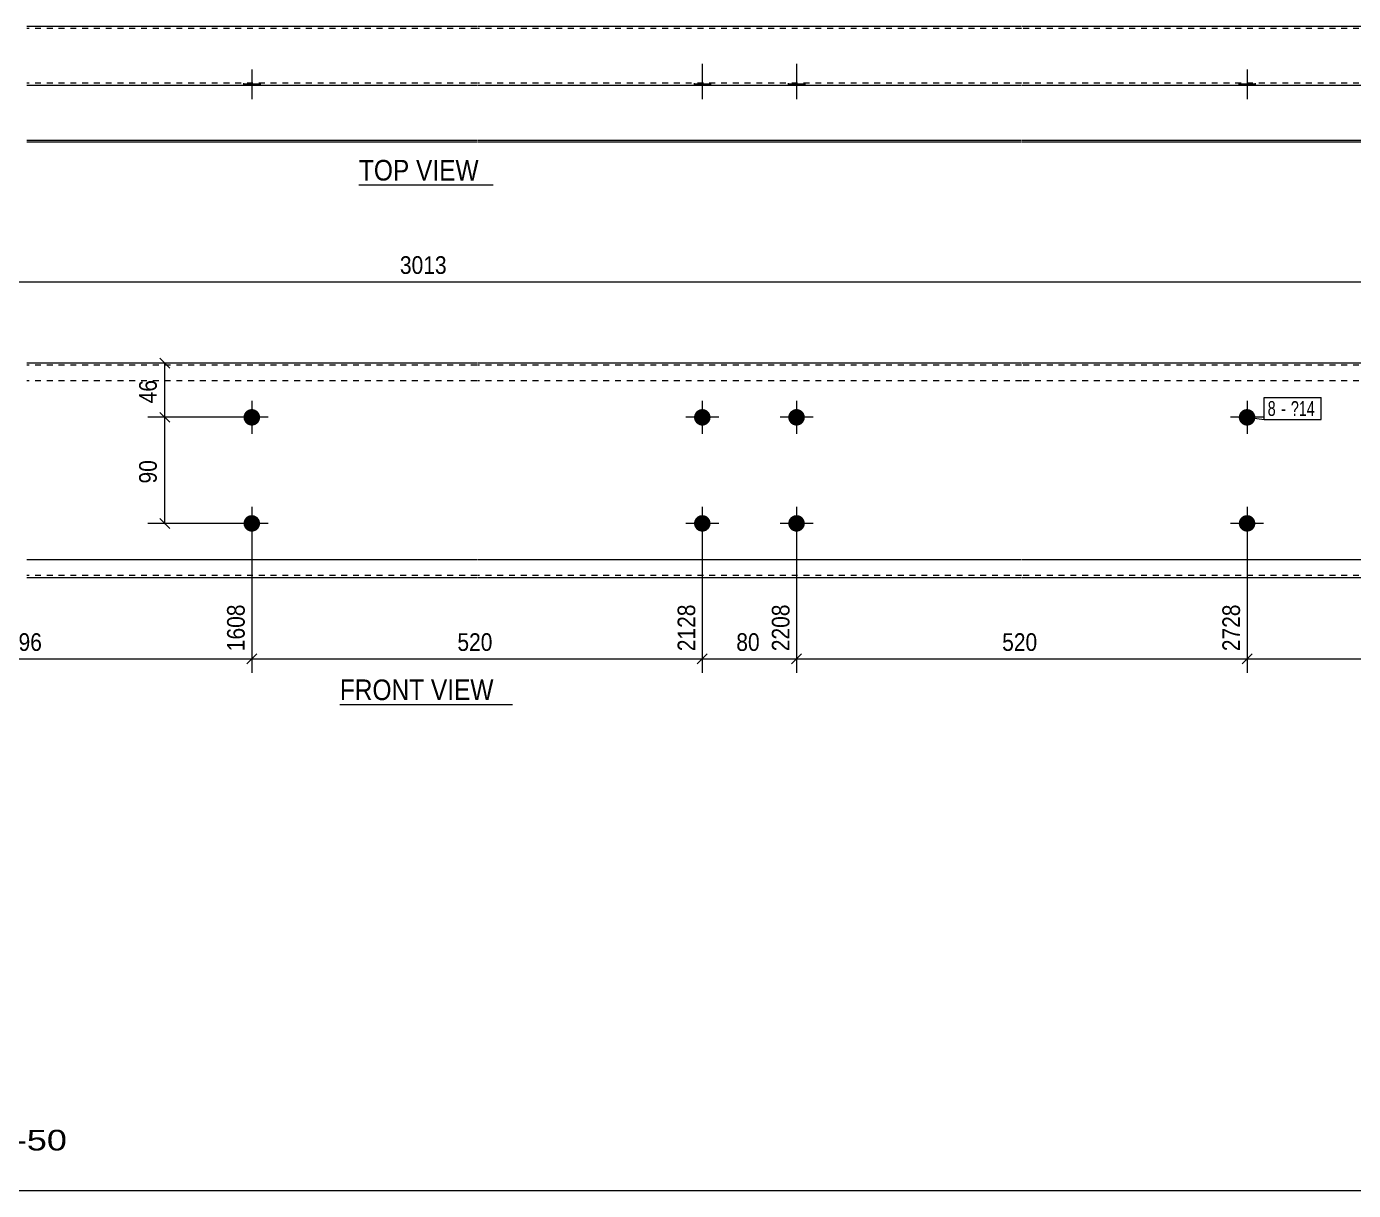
# Model space of a CAD drawing. Header units: millimetres. Extents: x 2 to 579, y 1 to 405.
# Drawn here: x 156 to 381.3, y 5 to 202.6 of the extents above; entities that cross this region are included whole.
import ezdxf

# ---------------------------------------------------------------- set-up
doc = ezdxf.new("R2010")
doc.units = ezdxf.units.MM
doc.linetypes.add('XKITLINE00', pattern=[0])
doc.linetypes.add('XKITLINE01', pattern=[4, 1, -1, 1, -1])
for name, color, linetype, lineweight in [('Bolt', 3, 'Continuous', 0), ('BoltMark', 7, 'Continuous', 0), ('Dimensions', 7, 'Continuous', 0), ('DrawingSheet', 5, 'Continuous', 0), ('OtherObjectType', 7, 'Continuous', 0), ('Part', 2, 'Continuous', 0)]:
    doc.layers.add(name, color=color, linetype=linetype, lineweight=lineweight)
doc.styles.add('ARIAL', font='ARIAL.TTF')
doc.styles.add('ARIAL_NARROW', font='ARIALN.TTF')

# ---------------------------------------------------------------- blocks, each defined once
blk = doc.blocks.new('*A2')
at = {"layer": 'Bolt'}
for points in [[(272.17, 136.2), (272.17, 136.17), (272.17, 136.13), (272.16, 136.1), (272.16, 136.06), (272.15, 136.03), (272.15, 136), (272.14, 135.96), (272.14, 135.93), (272.13, 135.9), (272.12, 135.86), (272.11, 135.83), (272.1, 135.8), (272.09, 135.76), (272.08, 135.73), (272.06, 135.7), (272.05, 135.67), (272.04, 135.64), (272.02, 135.61), (272, 135.58), (271.99, 135.55), (271.97, 135.52), (271.95, 135.49), (271.93, 135.46), (271.91, 135.43), (271.89, 135.4), (271.87, 135.37), (271.85, 135.35), (271.83, 135.32), (271.81, 135.3), (271.78, 135.27), (271.76, 135.25), (271.74, 135.22), (271.71, 135.2), (271.68, 135.18), (271.66, 135.15), (271.63, 135.13), (271.6, 135.11), (271.58, 135.09), (271.55, 135.07), (271.52, 135.05), (271.49, 135.03), (271.46, 135.02), (271.43, 135), (271.4, 134.99), (271.37, 134.97), (271.34, 134.96), (271.31, 134.94), (271.27, 134.93), (271.24, 134.92), (271.21, 134.91), (271.18, 134.9), (271.14, 134.89), (271.11, 134.88), (271.08, 134.87), (271.04, 134.86), (271.01, 134.86), (270.98, 134.85), (270.94, 134.85), (270.91, 134.84), (270.87, 134.84), (270.84, 134.84), (270.8, 134.84), (270.77, 134.84), (270.74, 134.84), (270.7, 134.84), (270.67, 134.84), (270.63, 134.84), (270.6, 134.85), (270.56, 134.85), (270.53, 134.86), (270.5, 134.86), (270.46, 134.87), (270.43, 134.88), (270.4, 134.89), (270.36, 134.9), (270.33, 134.91), (270.3, 134.92), (270.27, 134.93), (270.23, 134.94), (270.2, 134.96), (270.17, 134.97), (270.14, 134.99), (270.11, 135), (270.08, 135.02), (270.05, 135.03), (270.02, 135.05), (269.99, 135.07), (269.96, 135.09), (269.94, 135.11), (269.91, 135.13), (269.88, 135.15), (269.86, 135.18), (269.83, 135.2), (269.8, 135.22), (269.78, 135.25), (269.76, 135.27), (269.73, 135.3), (269.71, 135.32), (269.69, 135.35), (269.67, 135.37), (269.65, 135.4), (269.63, 135.43), (269.61, 135.46), (269.59, 135.49), (269.57, 135.52), (269.55, 135.55), (269.53, 135.58), (269.52, 135.61), (269.5, 135.64), (269.49, 135.67), (269.48, 135.7), (269.46, 135.73), (269.45, 135.76), (269.44, 135.8), (269.43, 135.83), (269.42, 135.86), (269.41, 135.9), (269.4, 135.93), (269.4, 135.96), (269.39, 136), (269.38, 136.03), (269.38, 136.06), (269.38, 136.1), (269.37, 136.13), (269.37, 136.17), (269.37, 136.2), (269.37, 136.24), (269.37, 136.27), (269.37, 136.3), (269.37, 136.34), (269.38, 136.37), (269.38, 136.41), (269.38, 136.44), (269.39, 136.48), (269.4, 136.51), (269.4, 136.54), (269.41, 136.58), (269.42, 136.61), (269.43, 136.64), (269.44, 136.67), (269.45, 136.71), (269.46, 136.74), (269.48, 136.77), (269.49, 136.8), (269.5, 136.83), (269.52, 136.87), (269.53, 136.9), (269.55, 136.93), (269.57, 136.96), (269.59, 136.98), (269.61, 137.01), (269.63, 137.04), (269.65, 137.07), (269.67, 137.1), (269.69, 137.12), (269.71, 137.15), (269.73, 137.18), (269.76, 137.2), (269.78, 137.23), (269.8, 137.25), (269.83, 137.27), (269.86, 137.3), (269.88, 137.32), (269.91, 137.34), (269.94, 137.36), (269.96, 137.38), (269.99, 137.4), (270.02, 137.42), (270.05, 137.44), (270.08, 137.45), (270.11, 137.47), (270.14, 137.49), (270.17, 137.5), (270.2, 137.52), (270.23, 137.53), (270.27, 137.54), (270.3, 137.55), (270.33, 137.57), (270.36, 137.58), (270.4, 137.59), (270.43, 137.59), (270.46, 137.6), (270.5, 137.61), (270.53, 137.62), (270.56, 137.62), (270.6, 137.63), (270.63, 137.63), (270.67, 137.63), (270.7, 137.63), (270.74, 137.64), (270.77, 137.64), (270.8, 137.64), (270.84, 137.63), (270.87, 137.63), (270.91, 137.63), (270.94, 137.63), (270.98, 137.62), (271.01, 137.62), (271.04, 137.61), (271.08, 137.6), (271.11, 137.59), (271.14, 137.59), (271.18, 137.58), (271.21, 137.57), (271.24, 137.55), (271.27, 137.54), (271.31, 137.53), (271.34, 137.52), (271.37, 137.5), (271.4, 137.49), (271.43, 137.47), (271.46, 137.45), (271.49, 137.44), (271.52, 137.42), (271.55, 137.4), (271.58, 137.38), (271.6, 137.36), (271.63, 137.34), (271.66, 137.32), (271.68, 137.3), (271.71, 137.27), (271.74, 137.25), (271.76, 137.23), (271.78, 137.2), (271.81, 137.18), (271.83, 137.15), (271.85, 137.12), (271.87, 137.1), (271.89, 137.07), (271.91, 137.04), (271.93, 137.01), (271.95, 136.98), (271.97, 136.96), (271.99, 136.93), (272, 136.9), (272.02, 136.87), (272.04, 136.83), (272.05, 136.8), (272.06, 136.77), (272.08, 136.74), (272.09, 136.71), (272.1, 136.67), (272.11, 136.64), (272.12, 136.61), (272.13, 136.58), (272.14, 136.54), (272.14, 136.51), (272.15, 136.48), (272.15, 136.44), (272.16, 136.41), (272.16, 136.37), (272.17, 136.34), (272.17, 136.3), (272.17, 136.27), (272.17, 136.24)], [(288.17, 136.2), (288.17, 136.17), (288.17, 136.13), (288.16, 136.1), (288.16, 136.06), (288.15, 136.03), (288.15, 136), (288.14, 135.96), (288.14, 135.93), (288.13, 135.9), (288.12, 135.86), (288.11, 135.83), (288.1, 135.8), (288.09, 135.76), (288.08, 135.73), (288.06, 135.7), (288.05, 135.67), (288.04, 135.64), (288.02, 135.61), (288, 135.58), (287.99, 135.55), (287.97, 135.52), (287.95, 135.49), (287.93, 135.46), (287.91, 135.43), (287.89, 135.4), (287.87, 135.37), (287.85, 135.35), (287.83, 135.32), (287.81, 135.3), (287.78, 135.27), (287.76, 135.25), (287.74, 135.22), (287.71, 135.2), (287.68, 135.18), (287.66, 135.15), (287.63, 135.13), (287.6, 135.11), (287.58, 135.09), (287.55, 135.07), (287.52, 135.05), (287.49, 135.03), (287.46, 135.02), (287.43, 135), (287.4, 134.99), (287.37, 134.97), (287.34, 134.96), (287.31, 134.94), (287.27, 134.93), (287.24, 134.92), (287.21, 134.91), (287.18, 134.9), (287.14, 134.89), (287.11, 134.88), (287.08, 134.87), (287.04, 134.86), (287.01, 134.86), (286.98, 134.85), (286.94, 134.85), (286.91, 134.84), (286.87, 134.84), (286.84, 134.84), (286.8, 134.84), (286.77, 134.84), (286.74, 134.84), (286.7, 134.84), (286.67, 134.84), (286.63, 134.84), (286.6, 134.85), (286.56, 134.85), (286.53, 134.86), (286.5, 134.86), (286.46, 134.87), (286.43, 134.88), (286.4, 134.89), (286.36, 134.9), (286.33, 134.91), (286.3, 134.92), (286.27, 134.93), (286.23, 134.94), (286.2, 134.96), (286.17, 134.97), (286.14, 134.99), (286.11, 135), (286.08, 135.02), (286.05, 135.03), (286.02, 135.05), (285.99, 135.07), (285.96, 135.09), (285.94, 135.11), (285.91, 135.13), (285.88, 135.15), (285.86, 135.18), (285.83, 135.2), (285.8, 135.22), (285.78, 135.25), (285.76, 135.27), (285.73, 135.3), (285.71, 135.32), (285.69, 135.35), (285.67, 135.37), (285.65, 135.4), (285.63, 135.43), (285.61, 135.46), (285.59, 135.49), (285.57, 135.52), (285.55, 135.55), (285.53, 135.58), (285.52, 135.61), (285.5, 135.64), (285.49, 135.67), (285.48, 135.7), (285.46, 135.73), (285.45, 135.76), (285.44, 135.8), (285.43, 135.83), (285.42, 135.86), (285.41, 135.9), (285.4, 135.93), (285.4, 135.96), (285.39, 136), (285.38, 136.03), (285.38, 136.06), (285.38, 136.1), (285.37, 136.13), (285.37, 136.17), (285.37, 136.2), (285.37, 136.24), (285.37, 136.27), (285.37, 136.3), (285.37, 136.34), (285.38, 136.37), (285.38, 136.41), (285.38, 136.44), (285.39, 136.48), (285.4, 136.51), (285.4, 136.54), (285.41, 136.58), (285.42, 136.61), (285.43, 136.64), (285.44, 136.67), (285.45, 136.71), (285.46, 136.74), (285.48, 136.77), (285.49, 136.8), (285.5, 136.83), (285.52, 136.87), (285.53, 136.9), (285.55, 136.93), (285.57, 136.96), (285.59, 136.98), (285.61, 137.01), (285.63, 137.04), (285.65, 137.07), (285.67, 137.1), (285.69, 137.12), (285.71, 137.15), (285.73, 137.18), (285.76, 137.2), (285.78, 137.23), (285.8, 137.25), (285.83, 137.27), (285.86, 137.3), (285.88, 137.32), (285.91, 137.34), (285.94, 137.36), (285.96, 137.38), (285.99, 137.4), (286.02, 137.42), (286.05, 137.44), (286.08, 137.45), (286.11, 137.47), (286.14, 137.49), (286.17, 137.5), (286.2, 137.52), (286.23, 137.53), (286.27, 137.54), (286.3, 137.55), (286.33, 137.57), (286.36, 137.58), (286.4, 137.59), (286.43, 137.59), (286.46, 137.6), (286.5, 137.61), (286.53, 137.62), (286.56, 137.62), (286.6, 137.63), (286.63, 137.63), (286.67, 137.63), (286.7, 137.63), (286.74, 137.64), (286.77, 137.64), (286.8, 137.64), (286.84, 137.63), (286.87, 137.63), (286.91, 137.63), (286.94, 137.63), (286.98, 137.62), (287.01, 137.62), (287.04, 137.61), (287.08, 137.6), (287.11, 137.59), (287.14, 137.59), (287.18, 137.58), (287.21, 137.57), (287.24, 137.55), (287.27, 137.54), (287.31, 137.53), (287.34, 137.52), (287.37, 137.5), (287.4, 137.49), (287.43, 137.47), (287.46, 137.45), (287.49, 137.44), (287.52, 137.42), (287.55, 137.4), (287.58, 137.38), (287.6, 137.36), (287.63, 137.34), (287.66, 137.32), (287.68, 137.3), (287.71, 137.27), (287.74, 137.25), (287.76, 137.23), (287.78, 137.2), (287.81, 137.18), (287.83, 137.15), (287.85, 137.12), (287.87, 137.1), (287.89, 137.07), (287.91, 137.04), (287.93, 137.01), (287.95, 136.98), (287.97, 136.96), (287.99, 136.93), (288, 136.9), (288.02, 136.87), (288.04, 136.83), (288.05, 136.8), (288.06, 136.77), (288.08, 136.74), (288.09, 136.71), (288.1, 136.67), (288.11, 136.64), (288.12, 136.61), (288.13, 136.58), (288.14, 136.54), (288.14, 136.51), (288.15, 136.48), (288.15, 136.44), (288.16, 136.41), (288.16, 136.37), (288.17, 136.34), (288.17, 136.3), (288.17, 136.27), (288.17, 136.24)], [(272.17, 118.2), (272.17, 118.17), (272.17, 118.13), (272.16, 118.1), (272.16, 118.06), (272.15, 118.03), (272.15, 118), (272.14, 117.96), (272.14, 117.93), (272.13, 117.9), (272.12, 117.86), (272.11, 117.83), (272.1, 117.8), (272.09, 117.76), (272.08, 117.73), (272.06, 117.7), (272.05, 117.67), (272.04, 117.64), (272.02, 117.61), (272, 117.58), (271.99, 117.55), (271.97, 117.52), (271.95, 117.49), (271.93, 117.46), (271.91, 117.43), (271.89, 117.4), (271.87, 117.37), (271.85, 117.35), (271.83, 117.32), (271.81, 117.3), (271.78, 117.27), (271.76, 117.25), (271.74, 117.22), (271.71, 117.2), (271.68, 117.18), (271.66, 117.15), (271.63, 117.13), (271.6, 117.11), (271.58, 117.09), (271.55, 117.07), (271.52, 117.05), (271.49, 117.03), (271.46, 117.02), (271.43, 117), (271.4, 116.99), (271.37, 116.97), (271.34, 116.96), (271.31, 116.94), (271.27, 116.93), (271.24, 116.92), (271.21, 116.91), (271.18, 116.9), (271.14, 116.89), (271.11, 116.88), (271.08, 116.87), (271.04, 116.86), (271.01, 116.86), (270.98, 116.85), (270.94, 116.85), (270.91, 116.84), (270.87, 116.84), (270.84, 116.84), (270.8, 116.84), (270.77, 116.84), (270.74, 116.84), (270.7, 116.84), (270.67, 116.84), (270.63, 116.84), (270.6, 116.85), (270.56, 116.85), (270.53, 116.86), (270.5, 116.86), (270.46, 116.87), (270.43, 116.88), (270.4, 116.89), (270.36, 116.9), (270.33, 116.91), (270.3, 116.92), (270.27, 116.93), (270.23, 116.94), (270.2, 116.96), (270.17, 116.97), (270.14, 116.99), (270.11, 117), (270.08, 117.02), (270.05, 117.03), (270.02, 117.05), (269.99, 117.07), (269.96, 117.09), (269.94, 117.11), (269.91, 117.13), (269.88, 117.15), (269.86, 117.18), (269.83, 117.2), (269.8, 117.22), (269.78, 117.25), (269.76, 117.27), (269.73, 117.3), (269.71, 117.32), (269.69, 117.35), (269.67, 117.37), (269.65, 117.4), (269.63, 117.43), (269.61, 117.46), (269.59, 117.49), (269.57, 117.52), (269.55, 117.55), (269.53, 117.58), (269.52, 117.61), (269.5, 117.64), (269.49, 117.67), (269.48, 117.7), (269.46, 117.73), (269.45, 117.76), (269.44, 117.8), (269.43, 117.83), (269.42, 117.86), (269.41, 117.9), (269.4, 117.93), (269.4, 117.96), (269.39, 118), (269.38, 118.03), (269.38, 118.06), (269.38, 118.1), (269.37, 118.13), (269.37, 118.17), (269.37, 118.2), (269.37, 118.24), (269.37, 118.27), (269.37, 118.3), (269.37, 118.34), (269.38, 118.37), (269.38, 118.41), (269.38, 118.44), (269.39, 118.48), (269.4, 118.51), (269.4, 118.54), (269.41, 118.58), (269.42, 118.61), (269.43, 118.64), (269.44, 118.67), (269.45, 118.71), (269.46, 118.74), (269.48, 118.77), (269.49, 118.8), (269.5, 118.83), (269.52, 118.87), (269.53, 118.9), (269.55, 118.93), (269.57, 118.96), (269.59, 118.98), (269.61, 119.01), (269.63, 119.04), (269.65, 119.07), (269.67, 119.1), (269.69, 119.12), (269.71, 119.15), (269.73, 119.18), (269.76, 119.2), (269.78, 119.23), (269.8, 119.25), (269.83, 119.27), (269.86, 119.3), (269.88, 119.32), (269.91, 119.34), (269.94, 119.36), (269.96, 119.38), (269.99, 119.4), (270.02, 119.42), (270.05, 119.44), (270.08, 119.45), (270.11, 119.47), (270.14, 119.49), (270.17, 119.5), (270.2, 119.52), (270.23, 119.53), (270.27, 119.54), (270.3, 119.55), (270.33, 119.57), (270.36, 119.58), (270.4, 119.59), (270.43, 119.59), (270.46, 119.6), (270.5, 119.61), (270.53, 119.62), (270.56, 119.62), (270.6, 119.63), (270.63, 119.63), (270.67, 119.63), (270.7, 119.63), (270.74, 119.64), (270.77, 119.64), (270.8, 119.64), (270.84, 119.63), (270.87, 119.63), (270.91, 119.63), (270.94, 119.63), (270.98, 119.62), (271.01, 119.62), (271.04, 119.61), (271.08, 119.6), (271.11, 119.59), (271.14, 119.59), (271.18, 119.58), (271.21, 119.57), (271.24, 119.55), (271.27, 119.54), (271.31, 119.53), (271.34, 119.52), (271.37, 119.5), (271.4, 119.49), (271.43, 119.47), (271.46, 119.45), (271.49, 119.44), (271.52, 119.42), (271.55, 119.4), (271.58, 119.38), (271.6, 119.36), (271.63, 119.34), (271.66, 119.32), (271.68, 119.3), (271.71, 119.27), (271.74, 119.25), (271.76, 119.23), (271.78, 119.2), (271.81, 119.18), (271.83, 119.15), (271.85, 119.12), (271.87, 119.1), (271.89, 119.07), (271.91, 119.04), (271.93, 119.01), (271.95, 118.98), (271.97, 118.96), (271.99, 118.93), (272, 118.9), (272.02, 118.87), (272.04, 118.83), (272.05, 118.8), (272.06, 118.77), (272.08, 118.74), (272.09, 118.71), (272.1, 118.67), (272.11, 118.64), (272.12, 118.61), (272.13, 118.58), (272.14, 118.54), (272.14, 118.51), (272.15, 118.48), (272.15, 118.44), (272.16, 118.41), (272.16, 118.37), (272.17, 118.34), (272.17, 118.3), (272.17, 118.27), (272.17, 118.24)], [(288.17, 118.2), (288.17, 118.17), (288.17, 118.13), (288.16, 118.1), (288.16, 118.06), (288.15, 118.03), (288.15, 118), (288.14, 117.96), (288.14, 117.93), (288.13, 117.9), (288.12, 117.86), (288.11, 117.83), (288.1, 117.8), (288.09, 117.76), (288.08, 117.73), (288.06, 117.7), (288.05, 117.67), (288.04, 117.64), (288.02, 117.61), (288, 117.58), (287.99, 117.55), (287.97, 117.52), (287.95, 117.49), (287.93, 117.46), (287.91, 117.43), (287.89, 117.4), (287.87, 117.37), (287.85, 117.35), (287.83, 117.32), (287.81, 117.3), (287.78, 117.27), (287.76, 117.25), (287.74, 117.22), (287.71, 117.2), (287.68, 117.18), (287.66, 117.15), (287.63, 117.13), (287.6, 117.11), (287.58, 117.09), (287.55, 117.07), (287.52, 117.05), (287.49, 117.03), (287.46, 117.02), (287.43, 117), (287.4, 116.99), (287.37, 116.97), (287.34, 116.96), (287.31, 116.94), (287.27, 116.93), (287.24, 116.92), (287.21, 116.91), (287.18, 116.9), (287.14, 116.89), (287.11, 116.88), (287.08, 116.87), (287.04, 116.86), (287.01, 116.86), (286.98, 116.85), (286.94, 116.85), (286.91, 116.84), (286.87, 116.84), (286.84, 116.84), (286.8, 116.84), (286.77, 116.84), (286.74, 116.84), (286.7, 116.84), (286.67, 116.84), (286.63, 116.84), (286.6, 116.85), (286.56, 116.85), (286.53, 116.86), (286.5, 116.86), (286.46, 116.87), (286.43, 116.88), (286.4, 116.89), (286.36, 116.9), (286.33, 116.91), (286.3, 116.92), (286.27, 116.93), (286.23, 116.94), (286.2, 116.96), (286.17, 116.97), (286.14, 116.99), (286.11, 117), (286.08, 117.02), (286.05, 117.03), (286.02, 117.05), (285.99, 117.07), (285.96, 117.09), (285.94, 117.11), (285.91, 117.13), (285.88, 117.15), (285.86, 117.18), (285.83, 117.2), (285.8, 117.22), (285.78, 117.25), (285.76, 117.27), (285.73, 117.3), (285.71, 117.32), (285.69, 117.35), (285.67, 117.37), (285.65, 117.4), (285.63, 117.43), (285.61, 117.46), (285.59, 117.49), (285.57, 117.52), (285.55, 117.55), (285.53, 117.58), (285.52, 117.61), (285.5, 117.64), (285.49, 117.67), (285.48, 117.7), (285.46, 117.73), (285.45, 117.76), (285.44, 117.8), (285.43, 117.83), (285.42, 117.86), (285.41, 117.9), (285.4, 117.93), (285.4, 117.96), (285.39, 118), (285.38, 118.03), (285.38, 118.06), (285.38, 118.1), (285.37, 118.13), (285.37, 118.17), (285.37, 118.2), (285.37, 118.24), (285.37, 118.27), (285.37, 118.3), (285.37, 118.34), (285.38, 118.37), (285.38, 118.41), (285.38, 118.44), (285.39, 118.48), (285.4, 118.51), (285.4, 118.54), (285.41, 118.58), (285.42, 118.61), (285.43, 118.64), (285.44, 118.67), (285.45, 118.71), (285.46, 118.74), (285.48, 118.77), (285.49, 118.8), (285.5, 118.83), (285.52, 118.87), (285.53, 118.9), (285.55, 118.93), (285.57, 118.96), (285.59, 118.98), (285.61, 119.01), (285.63, 119.04), (285.65, 119.07), (285.67, 119.1), (285.69, 119.12), (285.71, 119.15), (285.73, 119.18), (285.76, 119.2), (285.78, 119.23), (285.8, 119.25), (285.83, 119.27), (285.86, 119.3), (285.88, 119.32), (285.91, 119.34), (285.94, 119.36), (285.96, 119.38), (285.99, 119.4), (286.02, 119.42), (286.05, 119.44), (286.08, 119.45), (286.11, 119.47), (286.14, 119.49), (286.17, 119.5), (286.2, 119.52), (286.23, 119.53), (286.27, 119.54), (286.3, 119.55), (286.33, 119.57), (286.36, 119.58), (286.4, 119.59), (286.43, 119.59), (286.46, 119.6), (286.5, 119.61), (286.53, 119.62), (286.56, 119.62), (286.6, 119.63), (286.63, 119.63), (286.67, 119.63), (286.7, 119.63), (286.74, 119.64), (286.77, 119.64), (286.8, 119.64), (286.84, 119.63), (286.87, 119.63), (286.91, 119.63), (286.94, 119.63), (286.98, 119.62), (287.01, 119.62), (287.04, 119.61), (287.08, 119.6), (287.11, 119.59), (287.14, 119.59), (287.18, 119.58), (287.21, 119.57), (287.24, 119.55), (287.27, 119.54), (287.31, 119.53), (287.34, 119.52), (287.37, 119.5), (287.4, 119.49), (287.43, 119.47), (287.46, 119.45), (287.49, 119.44), (287.52, 119.42), (287.55, 119.4), (287.58, 119.38), (287.6, 119.36), (287.63, 119.34), (287.66, 119.32), (287.68, 119.3), (287.71, 119.27), (287.74, 119.25), (287.76, 119.23), (287.78, 119.2), (287.81, 119.18), (287.83, 119.15), (287.85, 119.12), (287.87, 119.1), (287.89, 119.07), (287.91, 119.04), (287.93, 119.01), (287.95, 118.98), (287.97, 118.96), (287.99, 118.93), (288, 118.9), (288.02, 118.87), (288.04, 118.83), (288.05, 118.8), (288.06, 118.77), (288.08, 118.74), (288.09, 118.71), (288.1, 118.67), (288.11, 118.64), (288.12, 118.61), (288.13, 118.58), (288.14, 118.54), (288.14, 118.51), (288.15, 118.48), (288.15, 118.44), (288.16, 118.41), (288.16, 118.37), (288.17, 118.34), (288.17, 118.3), (288.17, 118.27), (288.17, 118.24)]]:
    blk.add_hatch(color=3, dxfattribs=at).paths.add_polyline_path(points, flags=17)
at = {"layer": 'Bolt', "color": 3, "linetype": 'XKITLINE00', "lineweight": 0}
for p, q in [((270.77, 139.04), (270.77, 133.44)), ((286.77, 139.04), (286.77, 133.44)), ((273.57, 136.24), (267.97, 136.24)), ((289.57, 136.24), (283.97, 136.24)), ((270.77, 121.04), (270.77, 115.44)), ((286.77, 121.04), (286.77, 115.44)), ((273.57, 118.24), (267.97, 118.24)), ((289.57, 118.24), (283.97, 118.24))]:
    blk.add_line(p, q, dxfattribs=at)
blk = doc.blocks.new('*A3')
at = {"layer": 'Bolt'}
for points in [[(195.68, 136.2), (195.68, 136.17), (195.68, 136.13), (195.68, 136.1), (195.67, 136.06), (195.67, 136.03), (195.66, 136), (195.65, 135.96), (195.65, 135.93), (195.64, 135.9), (195.63, 135.86), (195.62, 135.83), (195.61, 135.8), (195.6, 135.76), (195.59, 135.73), (195.58, 135.7), (195.56, 135.67), (195.55, 135.64), (195.53, 135.61), (195.52, 135.58), (195.5, 135.55), (195.48, 135.52), (195.46, 135.49), (195.45, 135.46), (195.43, 135.43), (195.41, 135.4), (195.39, 135.37), (195.36, 135.35), (195.34, 135.32), (195.32, 135.3), (195.3, 135.27), (195.27, 135.25), (195.25, 135.22), (195.22, 135.2), (195.2, 135.18), (195.17, 135.15), (195.14, 135.13), (195.12, 135.11), (195.09, 135.09), (195.06, 135.07), (195.03, 135.05), (195, 135.03), (194.97, 135.02), (194.94, 135), (194.91, 134.99), (194.88, 134.97), (194.85, 134.96), (194.82, 134.94), (194.79, 134.93), (194.75, 134.92), (194.72, 134.91), (194.69, 134.9), (194.66, 134.89), (194.62, 134.88), (194.59, 134.87), (194.55, 134.86), (194.52, 134.86), (194.49, 134.85), (194.45, 134.85), (194.42, 134.84), (194.38, 134.84), (194.35, 134.84), (194.32, 134.84), (194.28, 134.84), (194.25, 134.84), (194.21, 134.84), (194.18, 134.84), (194.14, 134.84), (194.11, 134.85), (194.08, 134.85), (194.04, 134.86), (194.01, 134.86), (193.98, 134.87), (193.94, 134.88), (193.91, 134.89), (193.88, 134.9), (193.84, 134.91), (193.81, 134.92), (193.78, 134.93), (193.75, 134.94), (193.71, 134.96), (193.68, 134.97), (193.65, 134.99), (193.62, 135), (193.59, 135.02), (193.56, 135.03), (193.53, 135.05), (193.5, 135.07), (193.48, 135.09), (193.45, 135.11), (193.42, 135.13), (193.39, 135.15), (193.37, 135.18), (193.34, 135.2), (193.32, 135.22), (193.29, 135.25), (193.27, 135.27), (193.24, 135.3), (193.22, 135.32), (193.2, 135.35), (193.18, 135.37), (193.16, 135.4), (193.14, 135.43), (193.12, 135.46), (193.1, 135.49), (193.08, 135.52), (193.06, 135.55), (193.05, 135.58), (193.03, 135.61), (193.02, 135.64), (193, 135.67), (192.99, 135.7), (192.98, 135.73), (192.96, 135.76), (192.95, 135.8), (192.94, 135.83), (192.93, 135.86), (192.92, 135.9), (192.92, 135.93), (192.91, 135.96), (192.9, 136), (192.9, 136.03), (192.89, 136.06), (192.89, 136.1), (192.89, 136.13), (192.88, 136.17), (192.88, 136.2), (192.88, 136.24), (192.88, 136.27), (192.88, 136.3), (192.89, 136.34), (192.89, 136.37), (192.89, 136.41), (192.9, 136.44), (192.9, 136.48), (192.91, 136.51), (192.92, 136.54), (192.92, 136.58), (192.93, 136.61), (192.94, 136.64), (192.95, 136.67), (192.96, 136.71), (192.98, 136.74), (192.99, 136.77), (193, 136.8), (193.02, 136.83), (193.03, 136.87), (193.05, 136.9), (193.06, 136.93), (193.08, 136.96), (193.1, 136.98), (193.12, 137.01), (193.14, 137.04), (193.16, 137.07), (193.18, 137.1), (193.2, 137.12), (193.22, 137.15), (193.24, 137.18), (193.27, 137.2), (193.29, 137.23), (193.32, 137.25), (193.34, 137.27), (193.37, 137.3), (193.39, 137.32), (193.42, 137.34), (193.45, 137.36), (193.48, 137.38), (193.5, 137.4), (193.53, 137.42), (193.56, 137.44), (193.59, 137.45), (193.62, 137.47), (193.65, 137.49), (193.68, 137.5), (193.71, 137.52), (193.75, 137.53), (193.78, 137.54), (193.81, 137.55), (193.84, 137.57), (193.88, 137.58), (193.91, 137.59), (193.94, 137.59), (193.98, 137.6), (194.01, 137.61), (194.04, 137.62), (194.08, 137.62), (194.11, 137.63), (194.14, 137.63), (194.18, 137.63), (194.21, 137.63), (194.25, 137.64), (194.28, 137.64), (194.32, 137.64), (194.35, 137.63), (194.38, 137.63), (194.42, 137.63), (194.45, 137.63), (194.49, 137.62), (194.52, 137.62), (194.55, 137.61), (194.59, 137.6), (194.62, 137.59), (194.66, 137.59), (194.69, 137.58), (194.72, 137.57), (194.75, 137.55), (194.79, 137.54), (194.82, 137.53), (194.85, 137.52), (194.88, 137.5), (194.91, 137.49), (194.94, 137.47), (194.97, 137.45), (195, 137.44), (195.03, 137.42), (195.06, 137.4), (195.09, 137.38), (195.12, 137.36), (195.14, 137.34), (195.17, 137.32), (195.2, 137.3), (195.22, 137.27), (195.25, 137.25), (195.27, 137.23), (195.3, 137.2), (195.32, 137.18), (195.34, 137.15), (195.36, 137.12), (195.39, 137.1), (195.41, 137.07), (195.43, 137.04), (195.45, 137.01), (195.46, 136.98), (195.48, 136.96), (195.5, 136.93), (195.52, 136.9), (195.53, 136.87), (195.55, 136.83), (195.56, 136.8), (195.58, 136.77), (195.59, 136.74), (195.6, 136.71), (195.61, 136.67), (195.62, 136.64), (195.63, 136.61), (195.64, 136.58), (195.65, 136.54), (195.65, 136.51), (195.66, 136.48), (195.67, 136.44), (195.67, 136.41), (195.68, 136.37), (195.68, 136.34), (195.68, 136.3), (195.68, 136.27), (195.68, 136.24)], [(364.66, 136.2), (364.66, 136.17), (364.65, 136.13), (364.65, 136.1), (364.65, 136.06), (364.64, 136.03), (364.64, 136), (364.63, 135.96), (364.62, 135.93), (364.62, 135.9), (364.61, 135.86), (364.6, 135.83), (364.59, 135.8), (364.58, 135.76), (364.56, 135.73), (364.55, 135.7), (364.54, 135.67), (364.52, 135.64), (364.51, 135.61), (364.49, 135.58), (364.48, 135.55), (364.46, 135.52), (364.44, 135.49), (364.42, 135.46), (364.4, 135.43), (364.38, 135.4), (364.36, 135.37), (364.34, 135.35), (364.32, 135.32), (364.29, 135.3), (364.27, 135.27), (364.25, 135.25), (364.22, 135.22), (364.2, 135.2), (364.17, 135.18), (364.15, 135.15), (364.12, 135.13), (364.09, 135.11), (364.06, 135.09), (364.04, 135.07), (364.01, 135.05), (363.98, 135.03), (363.95, 135.02), (363.92, 135), (363.89, 134.99), (363.86, 134.97), (363.82, 134.96), (363.79, 134.94), (363.76, 134.93), (363.73, 134.92), (363.7, 134.91), (363.66, 134.9), (363.63, 134.89), (363.6, 134.88), (363.56, 134.87), (363.53, 134.86), (363.5, 134.86), (363.46, 134.85), (363.43, 134.85), (363.39, 134.84), (363.36, 134.84), (363.33, 134.84), (363.29, 134.84), (363.26, 134.84), (363.22, 134.84), (363.19, 134.84), (363.15, 134.84), (363.12, 134.84), (363.09, 134.85), (363.05, 134.85), (363.02, 134.86), (362.98, 134.86), (362.95, 134.87), (362.92, 134.88), (362.88, 134.89), (362.85, 134.9), (362.82, 134.91), (362.79, 134.92), (362.75, 134.93), (362.72, 134.94), (362.69, 134.96), (362.66, 134.97), (362.63, 134.99), (362.6, 135), (362.57, 135.02), (362.54, 135.03), (362.51, 135.05), (362.48, 135.07), (362.45, 135.09), (362.42, 135.11), (362.4, 135.13), (362.37, 135.15), (362.34, 135.18), (362.32, 135.2), (362.29, 135.22), (362.27, 135.25), (362.24, 135.27), (362.22, 135.3), (362.2, 135.32), (362.18, 135.35), (362.15, 135.37), (362.13, 135.4), (362.11, 135.43), (362.09, 135.46), (362.07, 135.49), (362.06, 135.52), (362.04, 135.55), (362.02, 135.58), (362.01, 135.61), (361.99, 135.64), (361.98, 135.67), (361.96, 135.7), (361.95, 135.73), (361.94, 135.76), (361.93, 135.8), (361.92, 135.83), (361.91, 135.86), (361.9, 135.9), (361.89, 135.93), (361.88, 135.96), (361.88, 136), (361.87, 136.03), (361.87, 136.06), (361.86, 136.1), (361.86, 136.13), (361.86, 136.17), (361.86, 136.2), (361.86, 136.24), (361.86, 136.27), (361.86, 136.3), (361.86, 136.34), (361.86, 136.37), (361.87, 136.41), (361.87, 136.44), (361.88, 136.48), (361.88, 136.51), (361.89, 136.54), (361.9, 136.58), (361.91, 136.61), (361.92, 136.64), (361.93, 136.67), (361.94, 136.71), (361.95, 136.74), (361.96, 136.77), (361.98, 136.8), (361.99, 136.83), (362.01, 136.87), (362.02, 136.9), (362.04, 136.93), (362.06, 136.96), (362.07, 136.98), (362.09, 137.01), (362.11, 137.04), (362.13, 137.07), (362.15, 137.1), (362.18, 137.12), (362.2, 137.15), (362.22, 137.18), (362.24, 137.2), (362.27, 137.23), (362.29, 137.25), (362.32, 137.27), (362.34, 137.3), (362.37, 137.32), (362.4, 137.34), (362.42, 137.36), (362.45, 137.38), (362.48, 137.4), (362.51, 137.42), (362.54, 137.44), (362.57, 137.45), (362.6, 137.47), (362.63, 137.49), (362.66, 137.5), (362.69, 137.52), (362.72, 137.53), (362.75, 137.54), (362.79, 137.55), (362.82, 137.57), (362.85, 137.58), (362.88, 137.59), (362.92, 137.59), (362.95, 137.6), (362.98, 137.61), (363.02, 137.62), (363.05, 137.62), (363.09, 137.63), (363.12, 137.63), (363.15, 137.63), (363.19, 137.63), (363.22, 137.64), (363.26, 137.64), (363.29, 137.64), (363.33, 137.63), (363.36, 137.63), (363.39, 137.63), (363.43, 137.63), (363.46, 137.62), (363.5, 137.62), (363.53, 137.61), (363.56, 137.6), (363.6, 137.59), (363.63, 137.59), (363.66, 137.58), (363.7, 137.57), (363.73, 137.55), (363.76, 137.54), (363.79, 137.53), (363.82, 137.52), (363.86, 137.5), (363.89, 137.49), (363.92, 137.47), (363.95, 137.45), (363.98, 137.44), (364.01, 137.42), (364.04, 137.4), (364.06, 137.38), (364.09, 137.36), (364.12, 137.34), (364.15, 137.32), (364.17, 137.3), (364.2, 137.27), (364.22, 137.25), (364.25, 137.23), (364.27, 137.2), (364.29, 137.18), (364.32, 137.15), (364.34, 137.12), (364.36, 137.1), (364.38, 137.07), (364.4, 137.04), (364.42, 137.01), (364.44, 136.98), (364.46, 136.96), (364.48, 136.93), (364.49, 136.9), (364.51, 136.87), (364.52, 136.83), (364.54, 136.8), (364.55, 136.77), (364.56, 136.74), (364.58, 136.71), (364.59, 136.67), (364.6, 136.64), (364.61, 136.61), (364.62, 136.58), (364.62, 136.54), (364.63, 136.51), (364.64, 136.48), (364.64, 136.44), (364.65, 136.41), (364.65, 136.37), (364.65, 136.34), (364.66, 136.3), (364.66, 136.27), (364.66, 136.24)], [(195.68, 118.2), (195.68, 118.17), (195.68, 118.13), (195.68, 118.1), (195.67, 118.06), (195.67, 118.03), (195.66, 118), (195.65, 117.96), (195.65, 117.93), (195.64, 117.9), (195.63, 117.86), (195.62, 117.83), (195.61, 117.8), (195.6, 117.76), (195.59, 117.73), (195.58, 117.7), (195.56, 117.67), (195.55, 117.64), (195.53, 117.61), (195.52, 117.58), (195.5, 117.55), (195.48, 117.52), (195.46, 117.49), (195.45, 117.46), (195.43, 117.43), (195.41, 117.4), (195.39, 117.37), (195.36, 117.35), (195.34, 117.32), (195.32, 117.3), (195.3, 117.27), (195.27, 117.25), (195.25, 117.22), (195.22, 117.2), (195.2, 117.18), (195.17, 117.15), (195.14, 117.13), (195.12, 117.11), (195.09, 117.09), (195.06, 117.07), (195.03, 117.05), (195, 117.03), (194.97, 117.02), (194.94, 117), (194.91, 116.99), (194.88, 116.97), (194.85, 116.96), (194.82, 116.94), (194.79, 116.93), (194.75, 116.92), (194.72, 116.91), (194.69, 116.9), (194.66, 116.89), (194.62, 116.88), (194.59, 116.87), (194.55, 116.86), (194.52, 116.86), (194.49, 116.85), (194.45, 116.85), (194.42, 116.84), (194.38, 116.84), (194.35, 116.84), (194.32, 116.84), (194.28, 116.84), (194.25, 116.84), (194.21, 116.84), (194.18, 116.84), (194.14, 116.84), (194.11, 116.85), (194.08, 116.85), (194.04, 116.86), (194.01, 116.86), (193.98, 116.87), (193.94, 116.88), (193.91, 116.89), (193.88, 116.9), (193.84, 116.91), (193.81, 116.92), (193.78, 116.93), (193.75, 116.94), (193.71, 116.96), (193.68, 116.97), (193.65, 116.99), (193.62, 117), (193.59, 117.02), (193.56, 117.03), (193.53, 117.05), (193.5, 117.07), (193.48, 117.09), (193.45, 117.11), (193.42, 117.13), (193.39, 117.15), (193.37, 117.18), (193.34, 117.2), (193.32, 117.22), (193.29, 117.25), (193.27, 117.27), (193.24, 117.3), (193.22, 117.32), (193.2, 117.35), (193.18, 117.37), (193.16, 117.4), (193.14, 117.43), (193.12, 117.46), (193.1, 117.49), (193.08, 117.52), (193.06, 117.55), (193.05, 117.58), (193.03, 117.61), (193.02, 117.64), (193, 117.67), (192.99, 117.7), (192.98, 117.73), (192.96, 117.76), (192.95, 117.8), (192.94, 117.83), (192.93, 117.86), (192.92, 117.9), (192.92, 117.93), (192.91, 117.96), (192.9, 118), (192.9, 118.03), (192.89, 118.06), (192.89, 118.1), (192.89, 118.13), (192.88, 118.17), (192.88, 118.2), (192.88, 118.24), (192.88, 118.27), (192.88, 118.3), (192.89, 118.34), (192.89, 118.37), (192.89, 118.41), (192.9, 118.44), (192.9, 118.48), (192.91, 118.51), (192.92, 118.54), (192.92, 118.58), (192.93, 118.61), (192.94, 118.64), (192.95, 118.67), (192.96, 118.71), (192.98, 118.74), (192.99, 118.77), (193, 118.8), (193.02, 118.83), (193.03, 118.87), (193.05, 118.9), (193.06, 118.93), (193.08, 118.96), (193.1, 118.98), (193.12, 119.01), (193.14, 119.04), (193.16, 119.07), (193.18, 119.1), (193.2, 119.12), (193.22, 119.15), (193.24, 119.18), (193.27, 119.2), (193.29, 119.23), (193.32, 119.25), (193.34, 119.27), (193.37, 119.3), (193.39, 119.32), (193.42, 119.34), (193.45, 119.36), (193.48, 119.38), (193.5, 119.4), (193.53, 119.42), (193.56, 119.44), (193.59, 119.45), (193.62, 119.47), (193.65, 119.49), (193.68, 119.5), (193.71, 119.52), (193.75, 119.53), (193.78, 119.54), (193.81, 119.55), (193.84, 119.57), (193.88, 119.58), (193.91, 119.59), (193.94, 119.59), (193.98, 119.6), (194.01, 119.61), (194.04, 119.62), (194.08, 119.62), (194.11, 119.63), (194.14, 119.63), (194.18, 119.63), (194.21, 119.63), (194.25, 119.64), (194.28, 119.64), (194.32, 119.64), (194.35, 119.63), (194.38, 119.63), (194.42, 119.63), (194.45, 119.63), (194.49, 119.62), (194.52, 119.62), (194.55, 119.61), (194.59, 119.6), (194.62, 119.59), (194.66, 119.59), (194.69, 119.58), (194.72, 119.57), (194.75, 119.55), (194.79, 119.54), (194.82, 119.53), (194.85, 119.52), (194.88, 119.5), (194.91, 119.49), (194.94, 119.47), (194.97, 119.45), (195, 119.44), (195.03, 119.42), (195.06, 119.4), (195.09, 119.38), (195.12, 119.36), (195.14, 119.34), (195.17, 119.32), (195.2, 119.3), (195.22, 119.27), (195.25, 119.25), (195.27, 119.23), (195.3, 119.2), (195.32, 119.18), (195.34, 119.15), (195.36, 119.12), (195.39, 119.1), (195.41, 119.07), (195.43, 119.04), (195.45, 119.01), (195.46, 118.98), (195.48, 118.96), (195.5, 118.93), (195.52, 118.9), (195.53, 118.87), (195.55, 118.83), (195.56, 118.8), (195.58, 118.77), (195.59, 118.74), (195.6, 118.71), (195.61, 118.67), (195.62, 118.64), (195.63, 118.61), (195.64, 118.58), (195.65, 118.54), (195.65, 118.51), (195.66, 118.48), (195.67, 118.44), (195.67, 118.41), (195.68, 118.37), (195.68, 118.34), (195.68, 118.3), (195.68, 118.27), (195.68, 118.24)], [(364.66, 118.2), (364.66, 118.17), (364.65, 118.13), (364.65, 118.1), (364.65, 118.06), (364.64, 118.03), (364.64, 118), (364.63, 117.96), (364.62, 117.93), (364.62, 117.9), (364.61, 117.86), (364.6, 117.83), (364.59, 117.8), (364.58, 117.76), (364.56, 117.73), (364.55, 117.7), (364.54, 117.67), (364.52, 117.64), (364.51, 117.61), (364.49, 117.58), (364.48, 117.55), (364.46, 117.52), (364.44, 117.49), (364.42, 117.46), (364.4, 117.43), (364.38, 117.4), (364.36, 117.37), (364.34, 117.35), (364.32, 117.32), (364.29, 117.3), (364.27, 117.27), (364.25, 117.25), (364.22, 117.22), (364.2, 117.2), (364.17, 117.18), (364.15, 117.15), (364.12, 117.13), (364.09, 117.11), (364.06, 117.09), (364.04, 117.07), (364.01, 117.05), (363.98, 117.03), (363.95, 117.02), (363.92, 117), (363.89, 116.99), (363.86, 116.97), (363.82, 116.96), (363.79, 116.94), (363.76, 116.93), (363.73, 116.92), (363.7, 116.91), (363.66, 116.9), (363.63, 116.89), (363.6, 116.88), (363.56, 116.87), (363.53, 116.86), (363.5, 116.86), (363.46, 116.85), (363.43, 116.85), (363.39, 116.84), (363.36, 116.84), (363.33, 116.84), (363.29, 116.84), (363.26, 116.84), (363.22, 116.84), (363.19, 116.84), (363.15, 116.84), (363.12, 116.84), (363.09, 116.85), (363.05, 116.85), (363.02, 116.86), (362.98, 116.86), (362.95, 116.87), (362.92, 116.88), (362.88, 116.89), (362.85, 116.9), (362.82, 116.91), (362.79, 116.92), (362.75, 116.93), (362.72, 116.94), (362.69, 116.96), (362.66, 116.97), (362.63, 116.99), (362.6, 117), (362.57, 117.02), (362.54, 117.03), (362.51, 117.05), (362.48, 117.07), (362.45, 117.09), (362.42, 117.11), (362.4, 117.13), (362.37, 117.15), (362.34, 117.18), (362.32, 117.2), (362.29, 117.22), (362.27, 117.25), (362.24, 117.27), (362.22, 117.3), (362.2, 117.32), (362.18, 117.35), (362.15, 117.37), (362.13, 117.4), (362.11, 117.43), (362.09, 117.46), (362.07, 117.49), (362.06, 117.52), (362.04, 117.55), (362.02, 117.58), (362.01, 117.61), (361.99, 117.64), (361.98, 117.67), (361.96, 117.7), (361.95, 117.73), (361.94, 117.76), (361.93, 117.8), (361.92, 117.83), (361.91, 117.86), (361.9, 117.9), (361.89, 117.93), (361.88, 117.96), (361.88, 118), (361.87, 118.03), (361.87, 118.06), (361.86, 118.1), (361.86, 118.13), (361.86, 118.17), (361.86, 118.2), (361.86, 118.24), (361.86, 118.27), (361.86, 118.3), (361.86, 118.34), (361.86, 118.37), (361.87, 118.41), (361.87, 118.44), (361.88, 118.48), (361.88, 118.51), (361.89, 118.54), (361.9, 118.58), (361.91, 118.61), (361.92, 118.64), (361.93, 118.67), (361.94, 118.71), (361.95, 118.74), (361.96, 118.77), (361.98, 118.8), (361.99, 118.83), (362.01, 118.87), (362.02, 118.9), (362.04, 118.93), (362.06, 118.96), (362.07, 118.98), (362.09, 119.01), (362.11, 119.04), (362.13, 119.07), (362.15, 119.1), (362.18, 119.12), (362.2, 119.15), (362.22, 119.18), (362.24, 119.2), (362.27, 119.23), (362.29, 119.25), (362.32, 119.27), (362.34, 119.3), (362.37, 119.32), (362.4, 119.34), (362.42, 119.36), (362.45, 119.38), (362.48, 119.4), (362.51, 119.42), (362.54, 119.44), (362.57, 119.45), (362.6, 119.47), (362.63, 119.49), (362.66, 119.5), (362.69, 119.52), (362.72, 119.53), (362.75, 119.54), (362.79, 119.55), (362.82, 119.57), (362.85, 119.58), (362.88, 119.59), (362.92, 119.59), (362.95, 119.6), (362.98, 119.61), (363.02, 119.62), (363.05, 119.62), (363.09, 119.63), (363.12, 119.63), (363.15, 119.63), (363.19, 119.63), (363.22, 119.64), (363.26, 119.64), (363.29, 119.64), (363.33, 119.63), (363.36, 119.63), (363.39, 119.63), (363.43, 119.63), (363.46, 119.62), (363.5, 119.62), (363.53, 119.61), (363.56, 119.6), (363.6, 119.59), (363.63, 119.59), (363.66, 119.58), (363.7, 119.57), (363.73, 119.55), (363.76, 119.54), (363.79, 119.53), (363.82, 119.52), (363.86, 119.5), (363.89, 119.49), (363.92, 119.47), (363.95, 119.45), (363.98, 119.44), (364.01, 119.42), (364.04, 119.4), (364.06, 119.38), (364.09, 119.36), (364.12, 119.34), (364.15, 119.32), (364.17, 119.3), (364.2, 119.27), (364.22, 119.25), (364.25, 119.23), (364.27, 119.2), (364.29, 119.18), (364.32, 119.15), (364.34, 119.12), (364.36, 119.1), (364.38, 119.07), (364.4, 119.04), (364.42, 119.01), (364.44, 118.98), (364.46, 118.96), (364.48, 118.93), (364.49, 118.9), (364.51, 118.87), (364.52, 118.83), (364.54, 118.8), (364.55, 118.77), (364.56, 118.74), (364.58, 118.71), (364.59, 118.67), (364.6, 118.64), (364.61, 118.61), (364.62, 118.58), (364.62, 118.54), (364.63, 118.51), (364.64, 118.48), (364.64, 118.44), (364.65, 118.41), (364.65, 118.37), (364.65, 118.34), (364.66, 118.3), (364.66, 118.27), (364.66, 118.24)]]:
    blk.add_hatch(color=3, dxfattribs=at).paths.add_polyline_path(points, flags=17)
at = {"layer": 'Bolt', "color": 3, "linetype": 'XKITLINE00', "lineweight": 0}
for p, q in [((194.28, 139.04), (194.28, 133.44)), ((363.26, 139.04), (363.26, 133.44)), ((197.08, 136.24), (191.48, 136.24)), ((366.06, 136.24), (360.46, 136.24)), ((194.28, 121.04), (194.28, 115.44)), ((363.26, 121.04), (363.26, 115.44)), ((197.08, 118.24), (191.48, 118.24)), ((366.06, 118.24), (360.46, 118.24))]:
    blk.add_line(p, q, dxfattribs=at)
blk = doc.blocks.new('*A4')
at = {"layer": 'Part', "color": 2, "linetype": 'XKITLINE00', "lineweight": 0}
for p, q in [((232.48, 145.44), (156.09, 145.44)), ((324.96, 145.44), (232.58, 145.44)), ((420.26, 145.44), (325.06, 145.44)), ((232.48, 112.04), (156.09, 112.04)), ((324.96, 112.04), (232.58, 112.04)), ((420.26, 112.04), (325.06, 112.04)), ((156.09, 109.04), (232.48, 109.04)), ((232.58, 109.04), (324.96, 109.04)), ((325.06, 109.04), (420.26, 109.04))]:
    blk.add_line(p, q, dxfattribs=at)
at = {"layer": 'Part', "color": 7, "linetype": 'XKITLINE01', "lineweight": 0}
for p, q in [((232.48, 145.08), (156.09, 145.08)), ((324.96, 145.08), (232.58, 145.08)), ((420.26, 145.08), (325.06, 145.08)), ((232.48, 142.44), (156.09, 142.44)), ((324.96, 142.44), (232.58, 142.44)), ((420.26, 142.44), (325.06, 142.44)), ((232.48, 109.4), (156.09, 109.4)), ((324.96, 109.4), (232.58, 109.4)), ((420.26, 109.4), (325.06, 109.4))]:
    blk.add_line(p, q, dxfattribs=at)
blk = doc.blocks.new('*A6')
at = {"layer": 'Bolt'}
for points in [[(269.37, 192.58), (269.37, 192.94), (272.17, 192.94), (272.17, 192.58)], [(269.37, 192.58), (269.37, 192.94), (272.17, 192.94), (272.17, 192.58)], [(285.37, 192.58), (285.37, 192.94), (288.17, 192.94), (288.17, 192.58)], [(285.37, 192.58), (285.37, 192.94), (288.17, 192.94), (288.17, 192.58)]]:
    blk.add_hatch(color=3, dxfattribs=at).paths.add_polyline_path(points, flags=17)
at = {"layer": 'Bolt', "color": 3, "linetype": 'XKITLINE00', "lineweight": 0}
for p, q in [((270.77, 196.26), (270.77, 190.26)), ((270.77, 196.26), (270.77, 190.26)), ((286.77, 196.26), (286.77, 190.26)), ((286.77, 196.26), (286.77, 190.26)), ((269.37, 192.94), (269.37, 192.58)), ((269.37, 192.94), (269.37, 192.58)), ((272.17, 192.94), (272.17, 192.58)), ((272.17, 192.94), (272.17, 192.58)), ((285.37, 192.94), (285.37, 192.58)), ((285.37, 192.94), (285.37, 192.58)), ((288.17, 192.94), (288.17, 192.58)), ((288.17, 192.94), (288.17, 192.58))]:
    blk.add_line(p, q, dxfattribs=at)
blk = doc.blocks.new('*A7')
at = {"layer": 'Bolt'}
for points in [[(192.88, 192.58), (192.88, 192.94), (195.68, 192.94), (195.68, 192.58)], [(192.88, 192.58), (192.88, 192.94), (195.68, 192.94), (195.68, 192.58)], [(361.86, 192.58), (361.86, 192.94), (364.66, 192.94), (364.66, 192.58)], [(361.86, 192.58), (361.86, 192.94), (364.66, 192.94), (364.66, 192.58)]]:
    blk.add_hatch(color=3, dxfattribs=at).paths.add_polyline_path(points, flags=17)
at = {"layer": 'Bolt', "color": 3, "linetype": 'XKITLINE00', "lineweight": 0}
for p, q in [((194.28, 195.26), (194.28, 190.26)), ((194.28, 195.26), (194.28, 190.26)), ((363.26, 195.26), (363.26, 190.26)), ((363.26, 195.26), (363.26, 190.26)), ((192.88, 192.94), (192.88, 192.58)), ((192.88, 192.94), (192.88, 192.58)), ((195.68, 192.94), (195.68, 192.58)), ((195.68, 192.94), (195.68, 192.58)), ((361.86, 192.94), (361.86, 192.58)), ((361.86, 192.94), (361.86, 192.58)), ((364.66, 192.94), (364.66, 192.58)), ((364.66, 192.94), (364.66, 192.58))]:
    blk.add_line(p, q, dxfattribs=at)
blk = doc.blocks.new('*A8')
at = {"layer": 'Part', "color": 2, "linetype": 'XKITLINE00', "lineweight": 0}
for p, q in [((232.48, 202.58), (156.09, 202.58)), ((324.96, 202.58), (232.58, 202.58)), ((420.26, 202.58), (325.06, 202.58)), ((232.48, 192.58), (156.09, 192.58)), ((324.96, 192.58), (232.58, 192.58)), ((420.26, 192.58), (325.06, 192.58)), ((156.09, 183.3), (232.48, 183.3)), ((232.48, 182.94), (156.09, 182.94)), ((232.58, 183.3), (324.96, 183.3)), ((324.96, 182.94), (232.58, 182.94)), ((325.06, 183.3), (420.26, 183.3)), ((420.26, 182.94), (325.06, 182.94))]:
    blk.add_line(p, q, dxfattribs=at)
at = {"layer": 'Part', "color": 7, "linetype": 'XKITLINE01', "lineweight": 0}
for p, q in [((232.48, 202.22), (156.09, 202.22)), ((324.96, 202.22), (232.58, 202.22)), ((420.26, 202.22), (325.06, 202.22)), ((232.48, 192.94), (156.09, 192.94)), ((324.96, 192.94), (232.58, 192.94)), ((420.26, 192.94), (325.06, 192.94))]:
    blk.add_line(p, q, dxfattribs=at)
blk = doc.blocks.new('*A9')
at = {"layer": 'DrawingSheet', "color": 5, "linetype": 'XKITLINE00', "lineweight": 0}
blk.add_line((5, 5), (579, 5), dxfattribs=at)
blk = doc.blocks.new('*A13')
at = {"layer": 'OtherObjectType', "color": 6, "linetype": 'XKITLINE00', "lineweight": 0}
for p, q in [((94.5, 23), (144.5, 23)), ((94.5, 16.5), (144.5, 16.5)), ((94.5, 10), (144.5, 10))]:
    blk.add_line(p, q, dxfattribs=at)
at = {"layer": 'OtherObjectType', "color": 6, "style": 'ARIAL_NARROW'}
for s, width, p in [('MARK:', 1.275, (95.27, 24.58)), ('2-PU57', 1.525501, (119.69, 24.65)), ('QTY:', 1.275, (94.5, 18.19)), ('1', 1.525501, (113.99, 18.05)), ('DESC.:', 1.275, (94.29, 11.63)), ('ZZ182-1.8-15-50', 1.525501, (117, 11.79))]:
    blk.add_text(s, height=3.5, dxfattribs=dict(at, width=width)).set_placement(p)
blk = doc.blocks.new('*A19')
at = {"layer": 'Dimensions', "color": 7, "linetype": 'XKITLINE00', "lineweight": 0}
for p, q in [((193.28, 136.24), (176.65, 136.24)), ((178.65, 137.08), (180.35, 135.39)), ((179.5, 118.24), (179.5, 136.24)), ((193.28, 118.24), (176.65, 118.24)), ((178.65, 119.08), (180.35, 117.39))]:
    blk.add_line(p, q, dxfattribs=at)
at = {"layer": 'Dimensions', "color": 3}
for p in [(179.5, 136.24), (179.5, 118.24)]:
    blk.add_point(p, dxfattribs=at)
at = {"layer": 'Dimensions', "color": 3, "style": 'ARIAL', "width": 0.85}
blk.add_text('90', height=3, rotation=90.0002, dxfattribs=at).set_placement((178.15, 125.01))
blk = doc.blocks.new('*A20')
at = {"layer": 'Dimensions', "color": 7, "linetype": 'XKITLINE00', "lineweight": 0}
for p, q in [((193.28, 145.44), (176.65, 145.44)), ((178.65, 146.28), (180.35, 144.59)), ((179.5, 136.24), (179.5, 145.44)), ((193.28, 136.24), (176.65, 136.24)), ((178.65, 137.08), (180.35, 135.39))]:
    blk.add_line(p, q, dxfattribs=at)
at = {"layer": 'Dimensions', "color": 3}
for p in [(179.5, 145.44), (179.5, 136.24)]:
    blk.add_point(p, dxfattribs=at)
at = {"layer": 'Dimensions', "color": 3, "style": 'ARIAL', "width": 0.85}
blk.add_text('46', height=3, rotation=90.0002, dxfattribs=at).set_placement((178.15, 138.61))
blk = doc.blocks.new('*A21')
at = {"layer": 'Dimensions', "color": 7, "linetype": 'XKITLINE00', "lineweight": 0}
blk.add_line((27.5, 159.24), (420.26, 159.24), dxfattribs=at)
at = {"layer": 'Dimensions', "color": 3, "style": 'ARIAL', "width": 0.85}
blk.add_text('3013', height=3, dxfattribs=at).set_placement((219.43, 160.59))
blk = doc.blocks.new('*A24')
at = {"layer": 'Dimensions', "color": 7, "linetype": 'XKITLINE00', "lineweight": 0}
for p, q in [((117.79, 117.24), (117.79, 92.84)), ((194.28, 117.24), (194.28, 92.84)), ((118.64, 96.08), (116.95, 94.39)), ((117.79, 95.24), (194.28, 95.24)), ((195.13, 96.08), (193.43, 94.39))]:
    blk.add_line(p, q, dxfattribs=at)
at = {"layer": 'Dimensions', "color": 3}
for p in [(117.79, 95.24), (194.28, 95.24)]:
    blk.add_point(p, dxfattribs=at)
at = {"layer": 'Dimensions', "color": 3, "style": 'ARIAL', "width": 0.85}
blk.add_text('1608', height=3, rotation=90.0002, dxfattribs=at).set_placement((193.08, 96.54))
blk.add_text('696', height=3, dxfattribs=at).set_placement((152.7, 96.59))
blk = doc.blocks.new('*A25')
at = {"layer": 'Dimensions', "color": 7, "linetype": 'XKITLINE00', "lineweight": 0}
for p, q in [((194.28, 117.24), (194.28, 92.84)), ((270.77, 117.24), (270.77, 92.84)), ((195.13, 96.08), (193.43, 94.39)), ((194.28, 95.24), (270.77, 95.24)), ((271.62, 96.08), (269.92, 94.39))]:
    blk.add_line(p, q, dxfattribs=at)
at = {"layer": 'Dimensions', "color": 3}
for p in [(194.28, 95.24), (270.77, 95.24)]:
    blk.add_point(p, dxfattribs=at)
at = {"layer": 'Dimensions', "color": 3, "style": 'ARIAL', "width": 0.85}
blk.add_text('2128', height=3, rotation=90.0002, dxfattribs=at).set_placement((269.57, 96.54))
blk.add_text('520', height=3, dxfattribs=at).set_placement((229.19, 96.59))
blk = doc.blocks.new('*A26')
at = {"layer": 'Dimensions', "color": 7, "linetype": 'XKITLINE00', "lineweight": 0}
for p, q in [((270.77, 117.24), (270.77, 92.84)), ((286.77, 117.24), (286.77, 92.84)), ((271.62, 96.08), (269.92, 94.39)), ((270.77, 95.24), (286.77, 95.24)), ((287.62, 96.08), (285.92, 94.39))]:
    blk.add_line(p, q, dxfattribs=at)
at = {"layer": 'Dimensions', "color": 3}
for p in [(270.77, 95.24), (286.77, 95.24)]:
    blk.add_point(p, dxfattribs=at)
at = {"layer": 'Dimensions', "color": 3, "style": 'ARIAL', "width": 0.85}
blk.add_text('2208', height=3, rotation=90.0002, dxfattribs=at).set_placement((285.57, 96.54))
blk.add_text('80', height=3, dxfattribs=at).set_placement((276.54, 96.59))
blk = doc.blocks.new('*A27')
at = {"layer": 'Dimensions', "color": 7, "linetype": 'XKITLINE00', "lineweight": 0}
for p, q in [((286.77, 117.24), (286.77, 92.84)), ((363.26, 117.24), (363.26, 92.84)), ((287.62, 96.08), (285.92, 94.39)), ((286.77, 95.24), (363.26, 95.24)), ((364.11, 96.08), (362.41, 94.39))]:
    blk.add_line(p, q, dxfattribs=at)
at = {"layer": 'Dimensions', "color": 3}
for p in [(286.77, 95.24), (363.26, 95.24)]:
    blk.add_point(p, dxfattribs=at)
at = {"layer": 'Dimensions', "color": 3, "style": 'ARIAL', "width": 0.85}
blk.add_text('2728', height=3, rotation=90.0002, dxfattribs=at).set_placement((362.06, 96.54))
blk.add_text('520', height=3, dxfattribs=at).set_placement((321.68, 96.59))
blk = doc.blocks.new('*A28')
at = {"layer": 'Dimensions', "color": 7, "linetype": 'XKITLINE00', "lineweight": 0}
for p, q in [((363.26, 117.24), (363.26, 92.84)), ((420.26, 108.04), (420.26, 92.84)), ((364.11, 96.08), (362.41, 94.39)), ((363.26, 95.24), (420.26, 95.24)), ((421.11, 96.08), (419.41, 94.39))]:
    blk.add_line(p, q, dxfattribs=at)
at = {"layer": 'Dimensions', "color": 3}
for p in [(363.26, 95.24), (420.26, 95.24)]:
    blk.add_point(p, dxfattribs=at)
at = {"layer": 'Dimensions', "color": 3, "style": 'ARIAL', "width": 0.85}
blk.add_text('3013', height=3, rotation=90.0002, dxfattribs=at).set_placement((419.06, 96.54))
blk.add_text('285', height=3, dxfattribs=at).set_placement((388.42, 96.59))
blk = doc.blocks.new('*A29')
at = {"layer": 'BoltMark', "color": 7, "linetype": 'XKITLINE00', "lineweight": 0}
for p, q in [((366.16, 139.59), (375.85, 139.59)), ((366.16, 135.89), (366.16, 139.59)), ((375.85, 135.89), (375.85, 139.59)), ((363.26, 136.24), (366.16, 135.89)), ((366.16, 135.89), (375.85, 135.89))]:
    blk.add_line(p, q, dxfattribs=at)
at = {"layer": 'BoltMark', "color": 3, "style": 'ARIAL_NARROW', "width": 0.85}
for s, p in [('8', (366.76, 136.49)), ('-', (369.03, 136.49)), ('?14', (370.69, 136.49))]:
    blk.add_text(s, height=2.5, dxfattribs=at).set_placement(p)
blk = doc.blocks.new('*A32')
at = {"layer": 'OtherObjectType', "color": 7, "linetype": 'XKITLINE00', "lineweight": 0}
blk.add_line((209.23, 87.49), (238.53, 87.49), dxfattribs=at)
at = {"layer": 'OtherObjectType', "color": 7, "style": 'ARIAL', "width": 0.85}
blk.add_text('FRONT VIEW', height=3.5, dxfattribs=at).set_placement((209.23, 88.24))
blk = doc.blocks.new('*A34')
at = {"layer": 'OtherObjectType', "color": 7, "linetype": 'XKITLINE00', "lineweight": 0}
blk.add_line((212.47, 175.69), (235.29, 175.69), dxfattribs=at)
at = {"layer": 'OtherObjectType', "color": 7, "style": 'ARIAL', "width": 0.85}
blk.add_text('TOP VIEW', height=3.5, dxfattribs=at).set_placement((212.47, 176.44))

msp = doc.modelspace()

# ---------------------------------------------------------------- block references
at = {"lineweight": 0}
for name in ['*A9', '*A6', '*A7', '*A34', '*A21', '*A20', '*A3', '*A2', '*A29', '*A19', '*A24', '*A25', '*A26', '*A27', '*A28', '*A32', '*A13']:
    msp.add_blockref(name, (0, 0), dxfattribs=at)
at = {"layer": 'Part', "lineweight": 0}
for name in ['*A8', '*A4']:
    msp.add_blockref(name, (0, 0), dxfattribs=at)

doc.saveas('drawing.dxf')
